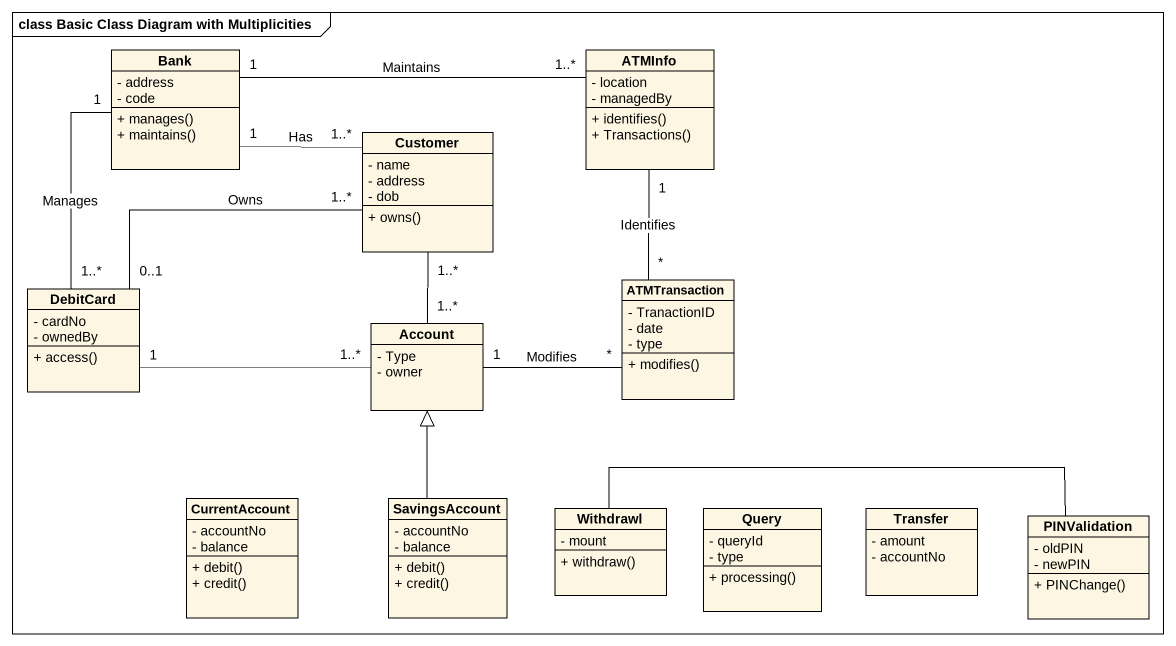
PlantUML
@startuml
mainframe class Basic Class Diagram with Multiplicities
hide circle
hide empty members
skinparam classAttributeIconSize 0
class Bank {
  - address
  - code
  + manages()
  + maintains()
}
class ATMInfo {
  - location
  - managedBy
  + identifies()
  + Transactions()
}
class Customer {
  - name
  - address
  - dob
  + owns()
}
class DebitCard {
  - cardNo
  - ownedBy
  + access()
}
class Account {
  - Type
  - owner
}
class ATMTransaction {
  - TranactionID
  - date
  - type
  + modifies()
}
class CurrentAccount {
  - accountNo
  - balance
  + debit()
  + credit()
}
class SavingsAccount {
  - accountNo
  - balance
  + debit()
  + credit()
}
class Withdrawl {
  - mount
  + withdraw()
}
class Query {
  - queryId
  - type
  + processing()
}
class Transfer {
  - amount
  - accountNo
}
class PINValidation {
  - oldPIN
  - newPIN
  + PINChange()
}
Bank "1" -right- "1..*" ATMInfo : Maintains
Bank "1" -right- "1..*" Customer : Has
ATMInfo "1" -- "*" ATMTransaction : Identifies
Customer "1..*" -- "1..*" Account
DebitCard "1..*" -up- "1" Bank : Manages
DebitCard "0..1" -right- "1..*" Customer : Owns
DebitCard "1" -right- "1..*" Account
Account "1" -right- "*" ATMTransaction : Modifies
SavingsAccount -up-|> Account
Withdrawl -right- PINValidation
@enduml
